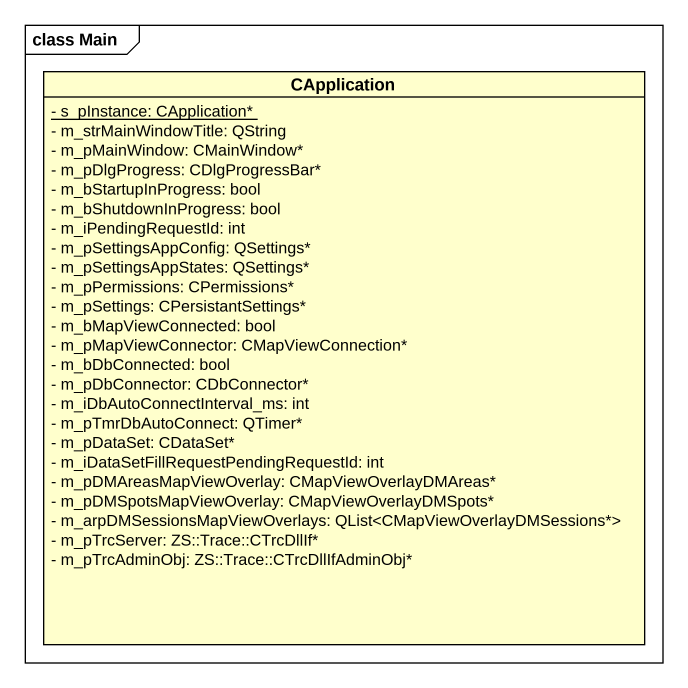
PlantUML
@startuml
mainframe class Main
hide circle
hide empty members
skinparam classAttributeIconSize 0
class CApplication {
  {static} - s_pInstance: CApplication*
  - m_strMainWindowTitle: QString
  - m_pMainWindow: CMainWindow*
  - m_pDlgProgress: CDlgProgressBar*
  - m_bStartupInProgress: bool
  - m_bShutdownInProgress: bool
  - m_iPendingRequestId: int
  - m_pSettingsAppConfig: QSettings*
  - m_pSettingsAppStates: QSettings*
  - m_pPermissions: CPermissions*
  - m_pSettings: CPersistantSettings*
  - m_bMapViewConnected: bool
  - m_pMapViewConnector: CMapViewConnection*
  - m_bDbConnected: bool
  - m_pDbConnector: CDbConnector*
  - m_iDbAutoConnectInterval_ms: int
  - m_pTmrDbAutoConnect: QTimer*
  - m_pDataSet: CDataSet*
  - m_iDataSetFillRequestPendingRequestId: int
  - m_pDMAreasMapViewOverlay: CMapViewOverlayDMAreas*
  - m_pDMSpotsMapViewOverlay: CMapViewOverlayDMSpots*
  - m_arpDMSessionsMapViewOverlays: QList<CMapViewOverlayDMSessions*>
  - m_pTrcServer: ZS::Trace::CTrcDllIf*
  - m_pTrcAdminObj: ZS::Trace::CTrcDllIfAdminObj*
}
@enduml
